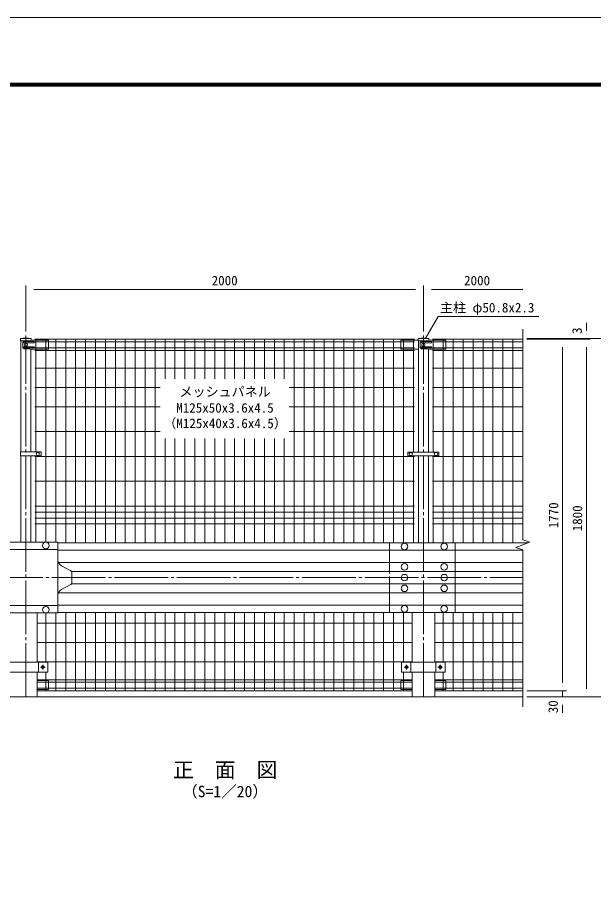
# Model space of a CAD drawing. Units: millimetres, scale not verified. Extents: x -6299 to 6301, y -4455 to 4455.
# Drawn here: x -4033 to -1136, y 36 to 4455 of the extents above; entities that cross this region are included whole.
import ezdxf
from ezdxf.enums import TextEntityAlignment as Align

# ---------------------------------------------------------------- set-up
doc = ezdxf.new("R2010")
doc.units = ezdxf.units.MM
doc.header["$LTSCALE"] = 15
doc.linetypes.add('LONG_CHAIN', pattern=[21, 18, -1, 1, -1])
doc.linetypes.add('LONG_DASHED2', pattern=[13, 12, -1])
for name, color, linetype, lineweight in [('0-0_D-STR-TXT', 7, 'Continuous', 9), ('0-1_D-TTL', 7, 'Continuous', 9), ('0-2_D-TTL-TXT', 7, 'Continuous', 9), ('0-3_D-STR2', 7, 'Continuous', 9), ('0-4_D-STR-DIM', 7, 'Continuous', 9), ('0-5_0', 7, 'Continuous', 9), ('0-6_D-STR1', 1, 'Continuous', 9), ('0-7_D-BMK', 2, 'LONG_CHAIN', 9), ('0-8_D-STR3', 3, 'Continuous', 9), ('0-B_D-STR4', 7, 'Continuous', 9), ('0-C_1', 7, 'Continuous', 9)]:
    doc.layers.add(name, color=color, linetype=linetype, lineweight=lineweight)
doc.styles.add('ＭＳ ゴシック', font='')
doc.styles.get('ＭＳ ゴシック').set_extended_font_data('MS Gothic')

msp = doc.modelspace()

# ---------------------------------------------------------------- linework, layer by layer
at = {"layer": '0-0_D-STR-TXT'}
msp.add_lwpolyline([(-1410.92, 2949.77), (-1917.34, 2949.77), (-1978.85, 2843.23)], dxfattribs=at)
at = {"layer": '0-1_D-TTL', "color": 2}
msp.add_lwpolyline([(-6299.16, 4454.97), (6300.84, 4454.97), (6300.84, -4455.03), (-6299.16, -4455.03)], close=True, dxfattribs=at)
at = {"layer": '0-1_D-TTL'}
for points in [[(-5894.16, 4124.97), (5895.84, 4124.97), (5895.84, -4125.03), (-5894.16, -4125.03)], [(-5890.41, 4121.22), (5892.09, 4121.22), (5892.09, -4121.28), (-5890.41, -4121.28)], [(-5886.66, 4117.47), (5888.34, 4117.47), (5888.34, -4117.53), (-5886.66, -4117.53)], [(-5882.91, 4113.72), (5884.59, 4113.72), (5884.59, -4113.78), (-5882.91, -4113.78)], [(-5879.16, 4109.97), (5880.84, 4109.97), (5880.84, -4110.03), (-5879.16, -4110.03)]]:
    msp.add_lwpolyline(points, close=True, dxfattribs=at)
at = {"layer": '0-3_D-STR2'}
for p, q in [((-2036.27, 2836.05), (-3946.27, 2836.05)), ((-3941.27, 2269.3), (-3941.27, 2836.05)), ((-3891.27, 1814.05), (-3891.27, 2836.05)), ((-3841.27, 1814.05), (-3841.27, 2836.05)), ((-3791.27, 1811.05), (-3791.27, 2836.05)), ((-3741.27, 1811.05), (-3741.27, 2836.05)), ((-3691.27, 1811.05), (-3691.27, 2836.05)), ((-3641.27, 1811.05), (-3641.27, 2836.05)), ((-3591.27, 1811.05), (-3591.27, 2836.05)), ((-3541.27, 1811.05), (-3541.27, 2836.05)), ((-3491.27, 1811.05), (-3491.27, 2836.05)), ((-3441.27, 1811.05), (-3441.27, 2836.05)), ((-3391.27, 1811.05), (-3391.27, 2836.05)), ((-3341.27, 1811.05), (-3341.27, 2836.05)), ((-3291.27, 2636.05), (-3291.27, 2836.05)), ((-3241.27, 2636.05), (-3241.27, 2836.05)), ((-3191.27, 2636.05), (-3191.27, 2836.05)), ((-3141.27, 2636.05), (-3141.27, 2836.05)), ((-3091.27, 2636.05), (-3091.27, 2836.05)), ((-3041.27, 2636.05), (-3041.27, 2836.05)), ((-2991.27, 2636.05), (-2991.27, 2836.05)), ((-2941.27, 2636.05), (-2941.27, 2836.05)), ((-2891.27, 2636.05), (-2891.27, 2836.05)), ((-2841.27, 2636.05), (-2841.27, 2836.05)), ((-2791.27, 2636.05), (-2791.27, 2836.05)), ((-2741.27, 2636.05), (-2741.27, 2836.05)), ((-2691.27, 2636.05), (-2691.27, 2836.05)), ((-2641.27, 1811.05), (-2641.27, 2836.05)), ((-2591.27, 1811.05), (-2591.27, 2836.05)), ((-2541.27, 1811.05), (-2541.27, 2836.05)), ((-2491.27, 1811.05), (-2491.27, 2836.05)), ((-2441.27, 1811.05), (-2441.27, 2836.05)), ((-2391.27, 1811.05), (-2391.27, 2836.05)), ((-2341.27, 1811.05), (-2341.27, 2836.05)), ((-2291.27, 1811.05), (-2291.27, 2836.05)), ((-2241.27, 1811.05), (-2241.27, 2836.05)), ((-2191.27, 1811.05), (-2191.27, 2836.05)), ((-2141.27, 1811.05), (-2141.27, 2836.05)), ((-2091.27, 1811.05), (-2091.27, 2836.05)), ((-2041.27, 2268.3), (-2041.27, 2836.05)), ((-1491.27, 2836.05), (-1946.27, 2836.05)), ((-1941.27, 2268.3), (-1941.27, 2836.05)), ((-1891.27, 1811.05), (-1891.27, 2836.05)), ((-1841.27, 1811.05), (-1841.27, 2836.05)), ((-1791.27, 1811.05), (-1791.27, 2836.05)), ((-1741.27, 1811.05), (-1741.27, 2836.05)), ((-1691.27, 1811.05), (-1691.27, 2836.05)), ((-1641.27, 1811.05), (-1641.27, 2836.05)), ((-1591.27, 1811.05), (-1591.27, 2836.05)), ((-1541.27, 1811.05), (-1541.27, 2836.05)), ((-2036.27, 2823.17), (-3946.27, 2823.17)), ((-2036.27, 2792.92), (-3946.27, 2792.92)), ((-1491.27, 2823.17), (-1946.27, 2823.17)), ((-1491.27, 2792.92), (-1946.27, 2792.92)), ((-2036.27, 2780.05), (-3946.27, 2780.05)), ((-1491.27, 2780.05), (-1946.27, 2780.05)), ((-2036.27, 2690.05), (-3946.27, 2690.05)), ((-1491.27, 2690.05), (-1946.27, 2690.05)), ((-3316.27, 2593.05), (-3946.27, 2593.05)), ((-2036.27, 2593.05), (-2666.27, 2593.05)), ((-1491.27, 2593.05), (-1946.27, 2593.05)), ((-3316.27, 2496.05), (-3946.27, 2496.05)), ((-2036.27, 2496.05), (-2666.27, 2496.05)), ((-1491.27, 2496.05), (-1946.27, 2496.05)), ((-3316.27, 2371.05), (-3946.27, 2371.05)), ((-2036.27, 2371.05), (-2666.27, 2371.05)), ((-1491.27, 2371.05), (-1946.27, 2371.05)), ((-3291.27, 1811.05), (-3291.27, 2336.05)), ((-3241.27, 1811.05), (-3241.27, 2336.05)), ((-3191.27, 1811.05), (-3191.27, 2336.05)), ((-3141.27, 1811.05), (-3141.27, 2336.05)), ((-3091.27, 1811.05), (-3091.27, 2336.05)), ((-3041.27, 1811.05), (-3041.27, 2336.05)), ((-2991.27, 1811.05), (-2991.27, 2336.05)), ((-2941.27, 1811.05), (-2941.27, 2336.05)), ((-2891.27, 1811.05), (-2891.27, 2336.05)), ((-2841.27, 1811.05), (-2841.27, 2336.05)), ((-2791.27, 1811.05), (-2791.27, 2336.05)), ((-2741.27, 1811.05), (-2741.27, 2336.05)), ((-2691.27, 1811.05), (-2691.27, 2336.05)), ((-2036.27, 2246.05), (-3946.27, 2246.05)), ((-3941.27, 1814.05), (-3941.27, 2248.3)), ((-2041.27, 1811.05), (-2041.27, 2248.3)), ((-1491.27, 2246.05), (-1946.27, 2246.05)), ((-1941.27, 1811.05), (-1941.27, 2248.3)), ((-2036.27, 2121.05), (-3946.27, 2121.05)), ((-1491.27, 2121.05), (-1946.27, 2121.05)), ((-2036.27, 1996.05), (-3946.27, 1996.05)), ((-1491.27, 1996.05), (-1946.27, 1996.05)), ((-2036.27, 1966.05), (-3946.27, 1966.05)), ((-1491.27, 1966.05), (-1946.27, 1966.05)), ((-2036.27, 1936.05), (-3946.27, 1936.05)), ((-2036.27, 1906.05), (-3946.27, 1906.05)), ((-1491.27, 1936.05), (-1946.27, 1936.05)), ((-1491.27, 1906.05), (-1946.27, 1906.05)), ((-3791.27, 1066.05), (-3791.27, 1461.05)), ((-3741.27, 1066.05), (-3741.27, 1461.05)), ((-3691.27, 1066.05), (-3691.27, 1461.05)), ((-3641.27, 1066.05), (-3641.27, 1461.05)), ((-3591.27, 1066.05), (-3591.27, 1461.05)), ((-3541.27, 1066.05), (-3541.27, 1461.05)), ((-3491.27, 1066.05), (-3491.27, 1461.05)), ((-3441.27, 1066.05), (-3441.27, 1461.05)), ((-3391.27, 1066.05), (-3391.27, 1461.05)), ((-3341.27, 1066.05), (-3341.27, 1461.05)), ((-3291.27, 1066.05), (-3291.27, 1461.05)), ((-3241.27, 1066.05), (-3241.27, 1461.05)), ((-3191.27, 1066.05), (-3191.27, 1461.05)), ((-3141.27, 1066.05), (-3141.27, 1461.05)), ((-3091.27, 1066.05), (-3091.27, 1461.05)), ((-3041.27, 1066.05), (-3041.27, 1461.05)), ((-2991.27, 1066.05), (-2991.27, 1461.05)), ((-2941.27, 1066.05), (-2941.27, 1461.05)), ((-2891.27, 1066.05), (-2891.27, 1461.05)), ((-2841.27, 1066.05), (-2841.27, 1461.05)), ((-2791.27, 1066.05), (-2791.27, 1461.05)), ((-2741.27, 1066.05), (-2741.27, 1461.05)), ((-2691.27, 1066.05), (-2691.27, 1461.05)), ((-2641.27, 1066.05), (-2641.27, 1461.05)), ((-2591.27, 1066.05), (-2591.27, 1461.05)), ((-2541.27, 1066.05), (-2541.27, 1461.05)), ((-2491.27, 1066.05), (-2491.27, 1461.05)), ((-2441.27, 1066.05), (-2441.27, 1461.05)), ((-2391.27, 1066.05), (-2391.27, 1461.05)), ((-2341.27, 1066.05), (-2341.27, 1461.05)), ((-2291.27, 1066.05), (-2291.27, 1461.05)), ((-2241.27, 1066.05), (-2241.27, 1461.05)), ((-2191.27, 1066.05), (-2191.27, 1461.05)), ((-2141.27, 1066.05), (-2141.27, 1461.05)), ((-2091.27, 1211.05), (-2091.27, 1461.05)), ((-1891.27, 1211.05), (-1891.27, 1461.05)), ((-1841.27, 1066.05), (-1841.27, 1461.05)), ((-1791.27, 1066.05), (-1791.27, 1461.05)), ((-1741.27, 1066.05), (-1741.27, 1461.05)), ((-1691.27, 1066.05), (-1691.27, 1461.05)), ((-1641.27, 1066.05), (-1641.27, 1461.05)), ((-1591.27, 1066.05), (-1591.27, 1461.05)), ((-1541.27, 1066.05), (-1541.27, 1461.05)), ((-3891.27, 1211.05), (-3891.27, 1458.05)), ((-3841.27, 1066.05), (-3841.27, 1458.05)), ((-2048.42, 1406.05), (-3934.12, 1406.05)), ((-1491.27, 1406.05), (-1934.12, 1406.05)), ((-2048.42, 1309.05), (-3934.12, 1309.05)), ((-1491.27, 1309.05), (-1934.12, 1309.05)), ((-2048.42, 1212.05), (-3934.12, 1212.05)), ((-1491.27, 1212.05), (-1934.12, 1212.05)), ((-3891.27, 1066.05), (-3891.27, 1161.05)), ((-2091.27, 1066.05), (-2091.27, 1161.05)), ((-1891.27, 1066.05), (-1891.27, 1161.05)), ((-2048.42, 1122.05), (-3934.12, 1122.05)), ((-2048.42, 1109.17), (-3934.12, 1109.17)), ((-1491.27, 1122.05), (-1934.12, 1122.05)), ((-1491.27, 1109.17), (-1934.12, 1109.17)), ((-2048.42, 1078.92), (-3934.12, 1078.92)), ((-2048.42, 1066.05), (-3934.12, 1066.05)), ((-1491.27, 1078.92), (-1934.12, 1078.92)), ((-1491.27, 1066.05), (-1934.12, 1066.05))]:
    msp.add_line(p, q, dxfattribs=at)
at = {"layer": '0-4_D-STR-DIM'}
for p, q in [((-3991.27, 2874.05), (-3991.27, 3106.05)), ((-1991.27, 2874.05), (-1991.27, 3106.05)), ((-1991.27, 2874.05), (-1991.27, 3106.05)), ((-3951.27, 3086.05), (-2031.27, 3086.05)), ((-1951.27, 3086.05), (-1491.27, 3086.05)), ((-1171.27, 2879.05), (-1171.27, 2919.05)), ((-1491.27, 1826.7), (-1491.27, 2886.05)), ((-1471.27, 2839.05), (-1031.27, 2839.05)), ((-1471.27, 2839.05), (-1151.27, 2839.05)), ((-1471.27, 2836.05), (-1271.27, 2836.05)), ((-1471.27, 2836.05), (-1151.27, 2836.05)), ((-1471.27, 2836.05), (-1151.27, 2836.05)), ((-1171.27, 2836.05), (-1171.27, 2839.05)), ((-1291.27, 1106.05), (-1291.27, 2796.05)), ((-1171.27, 1076.05), (-1171.27, 2796.05)), ((-1171.27, 2796.05), (-1171.27, 2756.05)), ((-1526.51, 1788.22), (-1456.03, 1813.87)), ((-1456.03, 1813.87), (-1491.27, 1826.7)), ((-1491.27, 1775.39), (-1526.51, 1788.22)), ((-1491.27, 986.05), (-1491.27, 1775.39)), ((-1291.27, 1106.05), (-1291.27, 1146.05)), ((-1471.27, 1066.05), (-1271.27, 1066.05)), ((-1471.27, 1066.05), (-1271.27, 1066.05)), ((-1291.27, 1036.05), (-1291.27, 1066.05)), ((-1471.27, 1036.05), (-1271.27, 1036.05)), ((-1471.27, 1036.05), (-1151.27, 1036.05)), ((-1471.27, 1036.05), (-1031.27, 1036.05)), ((-1291.27, 996.05), (-1291.27, 956.05))]:
    msp.add_line(p, q, dxfattribs=at)
at = {"layer": '0-5_0'}
for p, q in [((-3831.27, 1777.05), (-4161.27, 1777.05)), ((-3831.27, 1811.05), (-1463.8, 1811.05)), ((-3831.27, 1774.84), (-1491.27, 1774.84)), ((-1831.27, 1461.05), (-1831.27, 1811.05)), ((-3828.11, 1712.3), (-1491.27, 1712.3)), ((-3813.01, 1696.1), (-3765.78, 1670.39)), ((-3762.48, 1667.49), (-1491.27, 1667.49)), ((-3760.56, 1661.6), (-3760.56, 1610.49)), ((-3765.78, 1601.7), (-3813.01, 1575.99)), ((-3762.48, 1604.6), (-1491.27, 1604.6)), ((-3831.27, 1559.79), (-1491.27, 1559.79)), ((-3831.27, 1495.05), (-4161.27, 1495.05)), ((-3831.27, 1497.25), (-1491.27, 1497.25)), ((-3831.27, 1461.05), (-1491.27, 1461.05)), ((-4101.27, 1211.05), (-3881.27, 1211.05)), ((-3928.57, 1211.05), (-3928.57, 1161.05)), ((-3881.27, 1211.05), (-3881.27, 1161.05)), ((-2101.27, 1211.05), (-1881.27, 1211.05)), ((-2101.27, 1211.05), (-2101.27, 1161.05)), ((-2053.97, 1211.05), (-2053.97, 1161.05)), ((-1928.57, 1211.05), (-1928.57, 1161.05)), ((-1881.27, 1211.05), (-1881.27, 1161.05)), ((-4101.27, 1161.05), (-3881.27, 1161.05)), ((-2101.27, 1161.05), (-1881.27, 1161.05))]:
    msp.add_line(p, q, dxfattribs=at)
msp.add_lwpolyline([(-4471.27, 1458.05), (-3831.27, 1458.05), (-3831.27, 1814.05), (-4471.27, 1814.05)], dxfattribs=at)
for centre, radius in [((-3891.27, 1797.55), 16.5), ((-2086.27, 1792.94), 16.5), ((-1886.27, 1792.94), 16.5), ((-2086.27, 1689.9), 16.5), ((-1886.27, 1689.9), 16.5), ((-2086.27, 1636.05), 16.5), ((-1886.27, 1636.05), 16.5), ((-2086.27, 1582.19), 16.5), ((-1886.27, 1582.19), 16.5), ((-3891.27, 1474.55), 16.5), ((-2086.27, 1479.15), 16.5), ((-1886.27, 1479.15), 16.5), ((-3906.27, 1186.05), 7), ((-2076.27, 1186.05), 7), ((-1906.27, 1186.05), 7)]:
    msp.add_circle(centre, radius, dxfattribs=at)
for centre, radius, start, end in [((-3796.27, 1726.84), 35, 180, 241.43294), ((-3770.56, 1661.6), 10, 0, 61.43294), ((-3770.56, 1610.49), 10, 298.56706, 0), ((-3796.27, 1545.25), 35, 118.56706, 180)]:
    msp.add_arc(centre, radius, start, end, dxfattribs=at)
at = {"layer": '0-6_D-STR1'}
for p, q in [((-3964.67, 2839.05), (-4017.87, 2839.05)), ((-4017.87, 2839.05), (-4017.87, 2828.05)), ((-3971.92, 2828.05), (-4017.87, 2828.05)), ((-4016.67, 2828.05), (-4016.67, 2269.3)), ((-3964.67, 2830.55), (-3964.67, 2839.05)), ((-1964.67, 2839.05), (-2017.87, 2839.05)), ((-2017.87, 2839.05), (-2017.87, 2828.05)), ((-1971.92, 2828.05), (-2017.87, 2828.05)), ((-2016.67, 2828.05), (-2016.67, 2268.3)), ((-1964.67, 2830.55), (-1964.67, 2839.05)), ((-3965.87, 2269.3), (-3965.87, 2786.23)), ((-1965.87, 2268.3), (-1965.87, 2786.23)), ((-4016.67, 2248.3), (-4016.67, 1814.05)), ((-3965.87, 1814.05), (-3965.87, 2248.3)), ((-2016.67, 2248.3), (-2016.67, 1811.05)), ((-1965.87, 1811.05), (-1965.87, 2248.3)), ((-2048.42, 1461.05), (-2048.42, 1211.05)), ((-1934.12, 1461.05), (-1934.12, 1211.05)), ((-3934.12, 1458.05), (-3934.12, 1211.05)), ((-3934.12, 1161.05), (-3934.12, 1036.05)), ((-2048.42, 1161.05), (-2048.42, 1036.05)), ((-1934.12, 1161.05), (-1934.12, 1036.05))]:
    msp.add_line(p, q, dxfattribs=at)
for centre in [(-3991.27, 2722.62), (-1991.27, 2722.62)]:
    msp.add_arc(centre, 119.43, 77.13052, 102.86948, dxfattribs=at)
at = {"layer": '0-7_D-BMK'}
for p, q in [((-3991.27, 1036.05), (-3991.27, 2854.05)), ((-1991.27, 1036.05), (-1991.27, 2854.05)), ((-4491.27, 1636.05), (-1491.27, 1636.05)), ((-3906.27, 1197.71), (-3906.27, 1174.38)), ((-2076.27, 1197.71), (-2076.27, 1174.38)), ((-1906.27, 1197.71), (-1906.27, 1174.38)), ((-3917.94, 1186.05), (-3894.61, 1186.05)), ((-2064.61, 1186.05), (-2087.94, 1186.05)), ((-1917.94, 1186.05), (-1894.61, 1186.05))]:
    msp.add_line(p, q, dxfattribs=at)
at = {"layer": '0-8_D-STR3'}
for p, q in [((-3971.92, 2828.05), (-4001.76, 2828.05)), ((-3960.36, 2832.05), (-3971.92, 2828.05)), ((-3883.27, 2832.05), (-3960.36, 2832.05)), ((-3883.27, 2832.05), (-3878.27, 2831.05)), ((-3878.27, 2831.05), (-3878.27, 2787.23)), ((-2099.27, 2832.05), (-2104.27, 2831.05)), ((-2104.27, 2831.05), (-2104.27, 2787.23)), ((-2099.27, 2832.05), (-2022.19, 2832.05)), ((-2022.19, 2832.05), (-2017.87, 2830.55)), ((-1971.92, 2828.05), (-2001.76, 2828.05)), ((-1960.36, 2832.05), (-1971.92, 2828.05)), ((-1883.27, 2832.05), (-1960.36, 2832.05)), ((-1883.27, 2832.05), (-1878.27, 2831.05)), ((-1878.27, 2831.05), (-1878.27, 2787.23)), ((-4006.76, 2823.05), (-4006.76, 2793.05)), ((-3971.92, 2788.05), (-4001.76, 2788.05)), ((-3952.27, 2824.05), (-3999.68, 2824.05)), ((-3952.27, 2818.05), (-3999.68, 2818.05)), ((-3952.27, 2798.05), (-3999.68, 2798.05)), ((-3952.27, 2792.05), (-3999.68, 2792.05)), ((-3966.67, 2786.23), (-3971.92, 2788.05)), ((-3966.67, 2786.23), (-3879.27, 2786.23)), ((-2016.67, 2786.23), (-2103.27, 2786.23)), ((-2006.76, 2823.05), (-2006.76, 2793.05)), ((-1971.92, 2788.05), (-2001.76, 2788.05)), ((-1952.27, 2824.05), (-1999.68, 2824.05)), ((-1952.27, 2818.05), (-1999.68, 2818.05)), ((-1952.27, 2798.05), (-1999.68, 2798.05)), ((-1952.27, 2792.05), (-1999.68, 2792.05)), ((-1966.67, 2786.23), (-1971.92, 2788.05)), ((-1966.67, 2786.23), (-1879.27, 2786.23)), ((-4018.97, 2269.3), (-3916.28, 2269.3)), ((-4018.97, 2269.3), (-4018.97, 2248.3)), ((-3914.28, 2267.3), (-3914.28, 2250.3)), ((-2069.77, 2265.3), (-2069.77, 2251.3)), ((-2066.77, 2268.3), (-1915.77, 2268.3)), ((-1912.77, 2265.3), (-1912.77, 2251.3)), ((-4018.97, 2248.3), (-3916.28, 2248.3)), ((-2066.77, 2248.3), (-1915.77, 2248.3)), ((-3883.27, 1118.05), (-3934.12, 1118.05)), ((-3883.27, 1118.05), (-3878.27, 1117.05)), ((-3878.27, 1117.05), (-3878.27, 1073.23)), ((-2099.27, 1118.05), (-2104.27, 1117.05)), ((-2104.27, 1117.05), (-2104.27, 1073.23)), ((-2099.27, 1118.05), (-2048.42, 1118.05)), ((-1883.27, 1118.05), (-1934.12, 1118.05)), ((-1883.27, 1118.05), (-1878.27, 1117.05)), ((-1878.27, 1117.05), (-1878.27, 1073.23)), ((-3934.12, 1072.23), (-3879.27, 1072.23)), ((-2048.42, 1072.23), (-2103.27, 1072.23)), ((-1934.12, 1072.23), (-1879.27, 1072.23))]:
    msp.add_line(p, q, dxfattribs=at)
for centre in [(-3991.27, 2808.05), (-1991.27, 2808.05), (-3931.27, 2258.8), (-2054.27, 2258.3), (-1928.27, 2258.3)]:
    msp.add_circle(centre, 8, dxfattribs=at)
for centre, radius, start, end in [((-4001.76, 2823.05), 5, 90, 180), ((-2001.76, 2823.05), 5, 90, 180), ((-4001.76, 2793.05), 5, 180, 270), ((-3999.68, 2821.05), 3, 90, 270), ((-3999.68, 2795.05), 3, 90, 270), ((-3952.27, 2821.05), 3, 270, 90), ((-3952.27, 2795.05), 3, 270, 90), ((-3879.27, 2787.23), 1, 270, 0), ((-2103.27, 2787.23), 1, 180, 270), ((-2001.76, 2793.05), 5, 180, 270), ((-1999.68, 2821.05), 3, 90, 270), ((-1999.68, 2795.05), 3, 90, 270), ((-1952.27, 2821.05), 3, 270, 90), ((-1952.27, 2795.05), 3, 270, 90), ((-1879.27, 2787.23), 1, 270, 0), ((-3916.28, 2267.3), 2, 0, 90), ((-2066.77, 2265.3), 3, 90, 180), ((-1915.77, 2265.3), 3, 0, 90), ((-3916.28, 2250.3), 2, 270, 0), ((-2066.77, 2251.3), 3, 180, 270), ((-1915.77, 2251.3), 3, 270, 0), ((-3879.27, 1073.23), 1, 270, 0), ((-2103.27, 1073.23), 1, 180, 270), ((-1879.27, 1073.23), 1, 270, 0)]:
    msp.add_arc(centre, radius, start, end, dxfattribs=at)
at = {"layer": '0-B_D-STR4'}
msp.add_line((-1491.27, 1036.05), (-4491.27, 1036.05), dxfattribs=at)
at = {"layer": '0-C_1', "linetype": 'LONG_DASHED2'}
msp.add_line((-2161.27, 1461.05), (-2161.27, 1811.05), dxfattribs=at)

# ---------------------------------------------------------------- texts
at = {"layer": '0-0_D-STR-TXT', "style": 'ＭＳ ゴシック'}
for s, p in [('主柱 φ50.8x2.3', (-1907.79, 2956.52)), ('メッシュパネル', (-3218.68, 2533.44)), ('M125x50x3.6x4.5', (-3234.93, 2452.05)), ('（M125x40x3.6x4.5）', (-3299.9, 2374.2))]:
    msp.add_text(s, height=48.06, dxfattribs=at).set_placement(p, align=Align.BOTTOM_LEFT)
at = {"layer": '0-2_D-TTL-TXT', "style": 'ＭＳ ゴシック'}
for s, height, p in [('正\u3000面\u3000図', 76.98, (-3251.17, 606.79)), ('（S=1／20）', 57.73, (-3205.69, 513.59))]:
    msp.add_text(s, height=height, dxfattribs=at).set_placement(p, align=Align.BOTTOM_LEFT)
at = {"layer": '0-4_D-STR-DIM', "style": 'ＭＳ ゴシック'}
for p in [(-3056.52, 3092.79), (-1786.52, 3092.79)]:
    msp.add_text('2000', height=48.06, dxfattribs=at).set_placement(p, align=Align.BOTTOM_LEFT)
for s, p in [('3', (-1179.94, 2862.35)), ('1770', (-1298.02, 1884.15)), ('1800', (-1178.02, 1869.15)), ('30', (-1300.18, 953.57))]:
    msp.add_text(s, height=48.06, rotation=90, dxfattribs=at).set_placement(p, align=Align.BOTTOM_LEFT)

doc.saveas('drawing.dxf')
